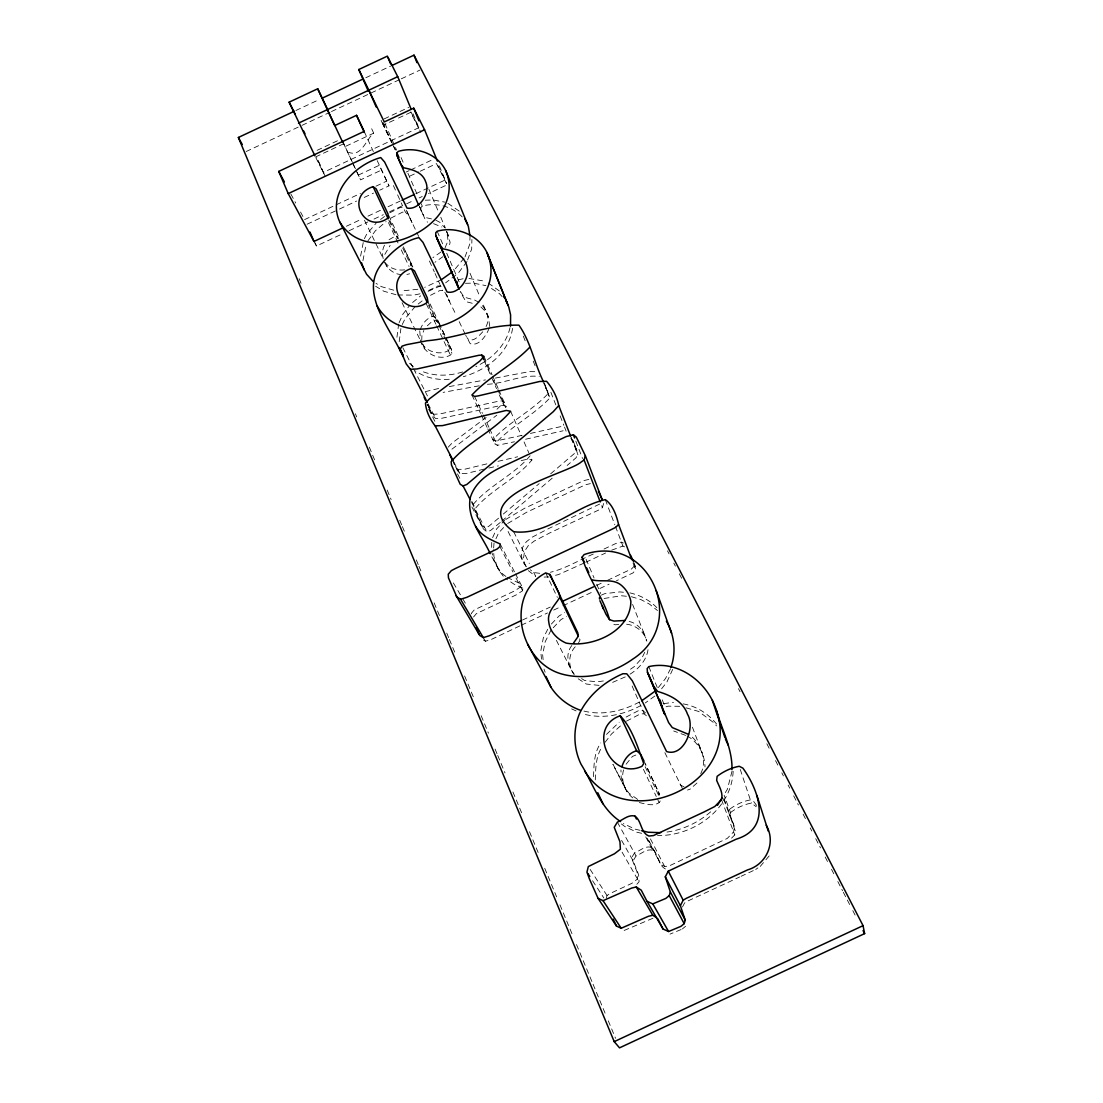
<?xml version="1.0" encoding="UTF-8"?>
<svg xmlns="http://www.w3.org/2000/svg" width="1103" height="1103" viewBox="0 0 1103 1103"><rect width="100%" height="100%" fill="white"/><g stroke="black" fill="none" stroke-linecap="round" stroke-linejoin="round"><path stroke-width="0.75" stroke-dasharray="5 3.75" d="M489.787 326.543L488.229 316.506L482.397 302.649M733.15 771.328C731.537 809.271 693.456 836.364 657.498 835.509M419.76 330.859L420.45 339.269M421.746 340.648L421.925 335.326L423.855 330.486M593.552 776.677C593.91 765.22 593.966 752.756 600.777 742.953M595.303 779.862C595.648 768.446 595.703 756.038 602.472 746.262M493.661 547.984L494.02 543.034M491.731 542.414L491.648 548.481M512.564 328.363C508.883 353.318 486.313 370.167 463.343 376.688M507.118 577.407L519.361 583.239L520.906 584.369L520.63 586.948L514.288 591.07L474.249 609.904L471.339 613.351L473.504 617.046L476.413 613.599L516.273 594.862L522.601 590.739L522.863 588.189L515.542 573.905M731.565 838.17L734.736 834.916L735.232 830.849L730.076 816.441L730.517 812.58L724.12 795.263M648.012 649.75C646.592 660.159 638.706 668.79 630.034 674.181M396.942 337.27L398.652 324.089M399.203 341.696L400.899 328.542M362.942 260.666L366.072 244.521M360.612 256.075L363.769 239.889M606.347 898.187L606.995 895.526L609.656 893.706L631.881 883.338L637.465 879.022L637.038 871.935L631.495 857.955L634.459 853.046C639.85 850.923 644.938 845.546 651.17 847.283C658.574 852.771 657.319 865.455 666.115 869.343L649.75 837.549M731.992 771.287L727.401 789.224L723.789 795.07M672.692 669.383L666.901 682.081L659.511 691.416M525.566 566.225L523.277 559.538L524.614 551.21L528.227 545.737L534.21 541.077L550.259 532.68L599.646 509.586L602.431 507.614L603.617 503.451M700.736 773.644C707.381 760.753 701.315 745.132 691.126 736.073M623.567 769.894C620.644 779.793 624.698 791.899 633.012 798.048M399.107 322.738L402.871 314.231L409.64 305.462M510.013 327.674C505.946 345.501 491.841 358.82 475.917 366.623M465.052 256.834L469.754 244.218L470.002 237.2M467.603 259.936L471.684 248.92L471.905 239.516M489.194 328.046C486.644 335.174 479.116 346.797 470.181 343.653L465.728 335.326M486.078 326.516C490.146 319.25 486.726 310.026 481.308 304.442M420.243 329.645C422.38 323.482 427.109 317.747 433.603 316.023L436.747 318.436L441.103 327.494M445.102 247.679L448.066 240.606L446.715 231.175L450.121 242.302L448.893 248.12M384.52 245.197C377.86 257.44 388.67 275.516 402.953 274.509M384.837 254.393L390.131 245.376M492.627 537.671L496.515 529.054L504.636 520.258M495.95 538.747L498.542 533.025L506.622 524.27M498.584 518.176L488.491 526.545L484.906 527.882L481.294 524.931L473.683 507.642L473.325 504.319C489.056 485.403 514.577 474.704 530.116 455.746L531.949 459.951C516.494 478.84 491.069 489.511 475.421 508.345L475.779 511.654L483.362 528.902L486.961 531.853L490.545 530.515L500.583 522.174M498.804 389.979L506.098 406.538L505.684 407.752L497.715 389.676M402.237 324.544L405.091 318.712L414.783 307.006M644.731 652.273L641.808 658.326L634.266 666.639L628.476 670.61M578.33 643.366L580.054 639.892L578.317 636.21M547.708 629.303L543.269 638.182L540.746 651.211L541.49 659.167M551.059 630.034L545.158 641.822L542.662 654.81L543.255 661.152M364.39 238.675L366.582 234.374L376.082 223.22M670.541 668.735L665.509 678.51L658.091 687.886M682.481 906.997L684.577 902.957L687.541 901.137L739.589 877.009M367.906 240.868L375.447 230.72L386.105 221.565M636.858 884.261L639.064 881.807L638.637 874.762L633.122 860.823L636.059 855.942C641.422 853.832 646.482 848.483 652.7 850.22L655.223 852.771L647.558 837.99M544.317 382.838L549.818 398.004C533.645 415.321 510.923 426.254 494.82 443.889L497.356 445.322L514.481 441.765M626.09 764.227L632.46 756.424L636.789 754.7M639.257 802.557C645.682 803.935 653.114 806.707 659.167 802.612L660.821 800.061M573.119 440.345L577.917 454.808L575.89 457.91L567.121 465.48M605.078 742.305L611.531 733.964L620.782 725.636M575.228 646.772C568.169 654.369 567.935 666.722 574.277 674.802M571.85 645.462C565.232 653.748 567.494 666.047 574.029 673.699M448.204 447.17L452.037 443.089L486.133 417.444M464.087 258.13L453.788 270.635M467.01 261.508L458.283 273.13L445.612 282.837M420.326 339.958C423.083 352.919 438.58 361.467 450.438 355.125L451.913 353.167L451.265 349.21L440 325.095M769.163 855.942L759.884 866.82M371.683 128.748L373.669 133.187C366.003 139.392 361.522 157.274 348.824 152.393M696.944 783.047L690.092 789.141L687.527 790.065M606.498 734.405L619.169 722.244M482.783 331.769C479.198 335.491 474.083 342.261 468.182 339.186L466.914 337.532M551.376 624.036L559.042 615.984L564.681 612.634M553.237 627.745L560.862 619.707L566.473 616.37M441.021 251.939L432.9 257.661M443.061 256.599L434.968 262.293M462.226 216.919C452.395 206.385 436.099 202.139 422.27 206.109L420.905 207.516L420.932 209.942L424.958 218.959L427.55 222.213M634.473 564.047L635.7 570.099L632.97 572.926L616.48 580.743M710.663 811.836C697.992 822.741 682.206 830.297 665.481 832.241M427.316 325.785L430.873 322.517L435.713 320.532L438.856 322.945M389.069 239.696L396.074 235.67L398.073 237.159M412.605 302.484L420.657 295.838M503.326 514.039L539.174 483.624M501.768 521.14L552.438 477.971M550.673 473.794L574.222 453.678L576.262 450.548L575.545 446.55L570.706 436.885M451.954 449.155L496.764 415.224M682.385 928.947L685.583 926.272M654.865 696.034L645.283 702.942M730.517 812.58C736.514 807.934 743.932 804.432 751.419 803.081L756.272 806.748M418.189 304.014L422.794 300.374M496.984 409.241L504.181 402.195L501.948 400.885L498.97 401.147L439.766 413.956L433.465 414.273L431.066 412.164L426.089 401.589M380.521 219.497L387.456 214.299M755.72 869.481L757.899 867.882M505.698 519.513L524.766 508.193L583.749 480.618L590.463 479.033M507.683 523.511L526.655 512.247L585.39 484.796L590.408 483.61M625.263 676.911L611.476 682.854M626.118 717.047L639.106 710.332L642.773 710.442L645.503 712.938M626.435 721.183L640.636 713.779L644.276 713.889L646.992 716.371M428.805 290.434L437.643 286.022L440.649 285.911L442.717 290.503L439.725 290.599L428.75 296.197M389.69 212.865L400.334 207.447L403.215 207.295L405.352 212.024L409.144 216.409L418.713 236.469M390.834 218.146L402.485 212.162L405.352 212.024M441.255 279.776L424.655 287.359M440.704 285.774L426.778 291.923M753.308 870.612L741.119 876.292M584.232 562.999L558.421 574.58L550.687 576.538M295.88 110.507L319.194 99.573M365.81 77.734L390.683 66.07M246.162 151.525L300.457 126.073M302.001 125.356L329.935 112.272M331.479 111.541L399.741 79.554M401.285 78.823L419.912 70.109M317.085 150.339L338.497 140.302M384.175 118.903L408.661 107.432M343.846 143.68L316.409 156.529L324.323 174.233M391.717 142.659L383.265 125.218L396.983 118.779M398.5 118.062L410.702 112.354L419.388 129.699M345.942 146.175L373.669 133.187M358.323 175.101L379.322 165.257L389.001 185.856L379.722 190.199M352.422 162.706L360.584 179.858L381.5 170.055M304.607 219.607L360.447 193.439M375.971 186.173L386.822 181.085M406.194 172.027L409.172 170.62M410.661 169.931L433.024 159.452M307.075 224.226L337.987 209.749M339.545 209.018L356.545 201.063M364.266 197.437L373.545 193.094M409.778 176.122L418.685 171.944M420.174 171.255L436.512 163.602L447.129 184.808L428.46 193.549M346.397 226.253L361.825 219.028M368.002 216.133L381.886 209.625M388.063 206.744L400.403 200.953M415.845 193.728L445.157 179.996L437.56 164.816M313.983 241.433L316.451 246.01L342.895 233.629M349.127 230.706L367.795 221.965M374.014 219.056L383.348 214.685M389.58 211.776L405.132 204.482M406.69 203.752L412.908 200.843M419.126 197.92L422.242 196.472M593.276 554.051C579.034 560.172 565.549 568.569 550.397 572.278M604.017 549.032L616.081 543.393L621.403 542.069L623.347 543.021M585.748 562.282L605.602 553.003M611.724 550.149L622.919 546.068L624.849 547.033M522.464 620.051L550.3 607.036M596.64 585.39L601.273 583.225M607.463 580.343L631.481 568.996L634.225 566.17L633.991 562.723M519.789 625.925L491.428 639.395L485.458 641.243L483.114 639.823M521.333 625.194L547.529 612.951M553.678 610.083L561.372 606.485M562.916 605.768L593.676 591.401M599.825 588.519L609.049 584.218M639.409 702.004C622.202 711.38 601.273 716.068 581.984 710.566M640.926 705.493C623.292 715.144 601.797 719.57 582.108 713.641M681.116 929.539L670.045 934.103M601.369 595.124L604.802 593.648L619.803 591.911L624.836 592.394M604.141 598.46L621.347 595.758L629.703 596.571M458.241 279.817L463.481 278.673M663.772 703.617L673.506 702.335M425.248 391.648L439.325 388.339M624.174 930.449L652.935 918.247M462.722 371.918C449.086 376.275 433.81 376.578 420.588 370.718M549.129 576.924L541.601 577.159M484.12 469.106L466.914 473.352L459.799 473.504L453.829 463.577M406.91 274.44L409.613 273.806M522.105 435.354L495.385 441.103L492.848 439.656C509.021 421.966 531.839 410.992 548.094 393.619L544.096 383.527M530.419 433.424L561.441 426.475L564.446 426.875L566.129 431.19M525.621 439.228L563.15 430.777M486.85 463.88L464.804 469.216L457.676 469.382L455.498 467.024M497.963 461.344L517.652 456.78M488.863 468.03L498.349 465.866M521.181 460.599L527.772 459.124L531.949 459.951M417.83 289.262L400.444 291.082M419.981 293.812L413.611 295.135L397.659 294.956M449.293 386.574L485.444 379.901M495.371 378.081L529.412 371.614L536.375 371.711M479.212 385.802L443.116 392.378M487.416 384.285C504.678 383.513 522.202 374.22 539.339 376.509M603.355 680.951L597.357 681.861L584.618 680.51L580.647 677.959M618.755 624.408L615.446 624.822L611.145 623.429M425.234 200.208L433.01 199.96L444.743 202.111M404.732 269.849C397.521 270.786 389.524 268.608 385.112 262.528M465.466 283.292L473.532 283.14L485.927 285.636M506.098 406.538L503.864 405.228L500.9 405.477L441.931 418.23L435.644 418.533L433.258 416.424L427.054 404.415M449.224 379.267C437.533 380.245 425.22 377.902 415.597 370.939M468.94 278.452L485.582 281.334M679.71 706.306L668.06 706.154L665.178 707.106L661.91 698.999M431.48 218.918L425.482 217.498L422.876 214.23L419.54 206.619M599.053 685.377L586.355 684.039L577.131 678.097M472.222 303.256L465.99 301.657L460.199 291.895M539.725 573.298L533.783 572.567L530.116 569.672M393.757 290.199L381.39 286.642L376.026 283.361M395.991 294.735L383.665 291.164L375.654 286.27M640.071 830.325L635.19 829.18L623.292 823.596M641.643 833.316L636.789 832.186L624.932 826.602L620.892 823.583M629.137 621.458C638.223 623.416 644.648 631.702 646.33 640.567M626.614 624.229C635.976 625.208 644.524 632.005 646.827 641.174M683.143 703.879C697.551 706.292 710.456 715.061 718.784 726.974M686.038 707.823L698.64 711.435L713.875 722.796L716.523 725.939M433.52 223.647L441.82 226.997M629.868 592.876C640.622 595.317 650.977 600.721 658.16 609.187M631.371 596.723L640.733 599.508L649.446 604.099L657.512 610.538M685.652 735.398L673.671 730.986M571.602 708.884L576.097 710.925M683.998 786.797L681.061 785.433L679.365 783.075M435.782 220.173L439.807 222.282L444.812 227.769M478.992 302.387L474.759 300.085L463.991 297.079L459.882 290.64M447.832 203.297L459.441 211.252M413.377 366.568L407.779 361.936M488.243 283.016L499.301 290.916M491.455 288.49L499.383 293.577L502.044 296.5M687.059 735.977C698.268 741.85 704.803 754.493 704.996 766.916M637.686 799.441L628.917 793.112L625.511 788.742L612.868 764.351M522.863 588.189L514.081 584.218L505.546 578.441M505.919 576.483L502.334 573.67L497.412 567.287M528.365 570.637L535.686 576.414L532.294 569.534M480.922 306.951L485.527 311.46L488.229 316.506M503.258 576.193L499.452 571.133L491 555.195M756.644 805.507L753.859 801.702L750.371 799.923C742.857 801.274 735.398 804.79 729.359 809.478L728.931 813.338C731.261 819.239 735.37 825.223 733.592 831.896L727.249 838.432L668.942 866.048L664.64 866.475L661.373 864.724L657.788 858.134M682.426 788.617L664.075 751.019M386.215 265.134L387.346 267.119M526.434 566.763L522.519 560.462L521.347 555.636L522.684 547.281L526.324 541.78L532.335 537.106L548.439 528.668L600.845 503.506L602.431 507.614M592.573 880.745L603.824 897.98M590.188 869.454L606.995 895.526M444.826 292.198L456.463 315.61M483.307 637.631L485.458 641.243M453.388 582.935L461.936 597.412M462.791 598.86L465.356 603.217M622.092 852.192L639.064 881.807M621.623 840.417L633.122 860.823M448.714 235.877L446.177 231.175M617.363 822.149L636.059 855.942M290.861 194.004L295.714 203.035M300.554 212.066L303.794 218.091M471.863 506.911L483.362 528.902M647.185 838.266L660.077 863.07M457.497 473.876L461.454 481.487M471.739 501.272L475.421 508.345M471.629 502.403L486.961 531.853M645.751 836.887L652.7 850.22M547.901 391.896L542.29 380.411M453.788 461.867L459.799 473.504M667.494 550.852L669.08 553.913M673.809 563.109L675.381 566.17M679.324 573.822L682.481 579.944M738.458 688.644L740.044 691.705M766.847 743.767L770.79 751.419M775.519 760.615L777.891 765.206M781.834 772.858L783.406 775.919M788.135 785.102L789.72 788.162M793.664 795.828L798.393 805.011M803.122 814.193L805.493 818.784M810.222 827.981L811.794 831.042M815.737 838.694L820.467 847.876M825.196 857.059L827.567 861.664M831.51 869.316L833.868 873.907M837.811 881.559L842.554 890.741M843.34 892.286L849.641 904.529M852.798 910.651L855.17 915.242M499.88 546.633L512.95 572.016M516.025 577.986L522.601 590.739M428.598 409.13L434.872 421.305M428.074 403.795L435.644 418.533M500.183 543.986L514.77 572.402M613.047 764.31L627.124 791.899M402.816 347.666L412.867 367.382M413.639 368.898L427.44 395.949M556.408 640.347L571.947 671.134M499.452 571.133L494.378 561.069L491.883 552.617M315.761 157.508L325.054 175.997M410.84 111.775L418.809 127.686L323.276 172.44L316.658 157.674M570.844 438.098L577.2 450.824M508.097 531.481L524.449 564.35M513.695 531.701L529.316 563.481M402.071 302.677L419.857 339.338M364.445 220.214L383.637 259.495M382.534 123.246L393.178 145.182M393.895 146.685L395.343 149.663M393.123 145.568L396.018 151.511M457.635 471.146L451.94 458.724M545.682 572.926L557.373 597.357M407.021 211.693L409.889 217.953M459.206 321.649L465.011 333.809M343.171 142.825L352.202 161.81M643.421 769.301L656.271 796.476M657.691 799.496L659.167 802.612M388.449 222.599L398.404 243.791M401.258 249.857L409.075 266.499M426.378 303.945L435.906 324.199M436.636 325.757L450.438 355.125M403.34 246.796L412.812 267.064L404.277 248.782M438.994 323L451.265 349.21M643.876 760.808L659.677 794.587L645.407 763.993M388.683 215.388L399.024 237.559M430.101 303.918L439.297 323.579M471.96 394.984L480.605 413.473M481.322 415.018L487.085 427.344M487.802 428.874L494.82 443.889M389.966 220.697L398.473 238.882M402.733 247.968L411.24 266.154L410.661 262.445M427.936 301.919L438.153 323.772M438.884 325.33L443.268 334.692M443.999 336.25L451.913 353.167M645.158 766.64L658.643 795.415M388.89 220.352L397.535 238.786M428.571 305.297L435.713 320.532M474.593 396.446L482.48 413.377M483.197 414.921L488.932 427.233M489.649 428.777L497.356 445.322M342.233 140.343L353.043 163.699M353.346 164.209L360.584 179.858M424.724 348.906L422.628 343.709M364.169 131.381L373.365 151.58M377.185 160.583L389.001 185.856M422.049 343.378C426.916 352.036 439.628 355.4 448.356 350.699L449.845 348.741L449.183 344.77M625.511 788.742L621.168 777.16L620.961 769.894M406.4 210.204L412.012 222.654L410.716 219.69M393.385 185.552L396.901 193.315M397.604 194.873L402.512 205.751M429.412 260.997L434.334 271.903M435.037 273.461L439.945 284.353M427.633 404.415L431.563 413.198M497.219 566.721L493.937 556.519L493.537 549.639M483.583 357.634L490.987 374.427M493.675 380.521L497.039 388.159M484.396 361.164L491.152 376.44M491.814 377.971L496.543 388.656M499.245 394.777L503.864 405.228M419.374 206.385L422.132 213.113M381.114 120.337L383.265 125.218M484.01 356.379L492.09 374.703M492.751 376.233L498.129 388.449M447.749 297.341L446.343 294.156L449.803 301.905L448.397 298.72M384.961 123.522L396.597 150.118M510.634 411.267L521.374 435.809M524.063 441.945L528.764 452.671M382.948 122.336L391 140.715M632.129 686.011L644.276 713.889M401.092 157.605L404.498 165.409M407.903 173.226L418.147 196.665M421.222 203.724L422.27 206.109M437.188 231.244L443.296 245.349M446.701 253.18L459.579 282.892M315.113 242.894L316.451 246.01M428.902 189.33L438.139 211.018M440.773 217.222L445.391 228.073M586.093 559.276L594.062 577.986M596.723 584.218L600.708 593.566M470.002 273.213L479.791 296.459M299.12 278.659L301.105 283.43M355.387 413.749L356.71 416.92M369.298 447.115L374.593 459.827M387.167 490.035L391.138 499.562M399.741 520.23L401.726 524.987M402.388 526.586L405.711 534.528M416.3 559.952L418.285 564.722M418.947 566.308L422.256 574.263M434.168 602.858L439.463 615.584M446.743 633.067L448.728 637.824M449.39 639.423L456.022 655.306M464.625 675.974L473.89 698.213M481.17 715.695L488.45 733.178M495.082 749.075L497.067 753.845M497.729 755.431L505.009 772.913M512.95 791.982L522.877 815.82M529.495 831.717L539.422 855.556M544.73 868.268L556.643 896.877M559.952 904.818L573.188 936.599M576.497 944.554L592.394 982.69M593.056 984.276L605.63 1014.47M608.277 1020.826L615.557 1038.309M413.046 113.774L420.836 132.581M439.366 165.864L446.646 183.608M633.687 562.309L635.466 566.666M648.812 666.626L658.16 689.747M523.305 336.112L525.166 340.813M533.232 361.122L535.093 365.81M544.303 384.023L549.818 398.004M550.88 392.31L555.815 404.884M560.131 415.872L563.826 425.303M632.598 604.416L645.862 638.099M571.257 437.698L577.917 454.808M575.835 441.131L582.536 458.503M605.313 499.631L614.84 524.78M615.446 526.352L622.919 546.068M692.436 727.208L702.211 753.073M633.025 562.957L635.7 570.099M721.5 799.661L734.736 834.916M723.913 798.365L734.322 826.312M723.665 799.206L730.076 816.441M544 669.08L545.13 672.223M740.278 769.48L751.419 803.081M658.201 791.444L659.07 795.553"/><path stroke-width="1.5" d="M732.006 769.673C732.516 748.51 721.652 729.331 716.123 709.422C707.147 681.985 678.207 659.842 648.812 666.626L647.144 668.611L647.433 672.251L668.611 722.575L672.292 727.58L688.437 734.322M510.537 326.185L510.592 314.865L508.814 307.185L486.933 252.49C478.316 234.649 455.939 225.867 437.188 231.244L435.726 232.788L435.768 235.422L459.22 289.165M670.941 667.26C676.346 652.149 674.471 634.859 666.35 621.154M600.253 501.948L584.08 459.979L585.335 455.663L576.304 437.105L573.395 434.816L566.363 436.512L508.648 463.729C492.848 470.554 475.862 479.929 470.333 497.425C466.169 518.575 482.245 535.851 490.201 553.678M621.94 766.668C624.05 759.567 629.137 752.563 636.679 750.826L640.733 754.397L643.876 760.808M657.526 918.344L663.055 929.043L668.57 931.511L680.965 926.327L684.177 923.638L685.253 920.178L680.372 905.646L665.302 876.83L668.28 871.163L736.142 839.204C772.348 828.256 758.864 790.189 742.884 768.129L739.217 766.282C731.317 767.729 723.499 771.424 717.129 776.333L716.66 780.359C719.087 786.494 723.389 792.74 721.5 799.661L714.799 806.5L704.031 811.973L653.486 835.564L648.964 836.033C640.485 832.834 641.836 821.004 634.914 816.082C628.365 814.304 623.03 819.915 617.363 822.149L614.219 827.278L619.969 841.837L620.382 849.213L614.509 853.75L588.313 866.558L586.934 872.128L589.402 878.912L598.102 898.407L616.48 926.079L621.196 928.257L648.536 916.235L652.797 915.283L656.34 917.586M598.102 898.407L603.051 900.668L631.826 888.012L636.293 886.991L641.257 890.19L647.006 901.33L652.783 903.895L665.84 898.421L669.218 895.608L670.362 891.982L665.302 876.83M625.084 620.479L613.861 621.072L609.545 619.679C603.52 597.578 588.202 578.854 582.108 557.139L584.107 554.588C648.674 532.046 689.099 622.795 632.97 658.974C612.689 673.464 585.996 680.882 561.441 673.919C519.168 662.062 504.085 594.765 545.682 572.926L549.859 574.429L577.751 632.708L578.317 636.21L573.463 643.118M549.859 574.429L559.221 593.607L559.786 597.247C555.292 605.23 546.619 611.931 548.825 622.368C549.997 632.116 557.401 639.244 566.115 643.09C592.394 647.957 630.723 631.33 630.861 601.342C629.689 595.399 626.683 590.105 622.202 586.051C613.778 577.958 602.183 582.356 592.504 579.944M680.372 905.646L683.184 900.227L686.163 898.394L747.655 869.867C766.364 864.435 776.347 842.651 766.227 825.251M427.316 402.292L410.399 369.326L406.18 363.866L400.168 349.265L402.03 346.149L406.414 344.701L427.054 340.758C457.635 338.18 488.505 324.351 518.961 325.178C530.626 341.806 534.21 362.68 543.034 380.825M529.757 347.238C512.702 365.245 488.932 376.647 471.96 394.984L474.593 396.446L478.357 395.867L539.739 381.459L546.578 381.307C552.355 387.98 557.098 396.846 558.738 405.587L570.623 436.099M717.446 805.314L721.969 797.993M558.738 405.587L553.223 411.736L466.79 484.493L463.039 485.913L460.199 484.286L451.499 465.108L451.155 461.688C467.713 442.069 494.282 430.942 510.634 411.267L506.277 410.44L442.565 425.606L435.134 425.827C430.115 419.457 426.006 411.185 425.468 403.036L429.481 398.817L479.805 361.095L484.01 356.379L481.694 355.056L478.605 355.345L416.948 368.954L410.399 369.326M418.685 205.268L396.942 155.289L396.928 152.821L398.362 151.345C415.969 146.161 437.505 153.662 445.722 170.607L468.361 226.418L469.988 236.001M584.08 459.979L581.129 462.047C567.59 473.876 465.025 496.819 513.695 531.701C546.881 535.92 574.36 506.635 605.313 499.631C612.923 504.871 616.563 515.763 618.576 524.449L615.695 527.386L610.841 529.785L466.845 597.316L460.571 599.26L456.904 597.068L448.452 577.875L448.259 574.236L451.334 570.651L455.525 568.445L497.122 549.004L499.88 546.633L500.183 543.986C491.083 539.877 480.963 535.727 475.793 526.476M452.547 271.71L441.255 279.776M654.479 691.622L641.725 700.763M315.017 156.019L289.138 102.165L317.719 88.764L327.839 110.024M368.264 91.08L358.792 69.517L387.374 56.129L397.714 76.659L411.129 109.128M392.241 65.353L413.997 55.15L863.056 925.651L864.628 933.621L619.528 1047.85L614.219 1041.632L238.372 137.461L294.322 111.238M322.297 98.126L362.708 79.182M298.499 123.15L397.714 76.659M343.309 227.701L313.983 241.433L288.228 193.618L278.742 171.406L364.169 131.381L356.531 115.319L334.719 125.535L317.719 88.764M437.436 161.148L424.572 129.74L413.722 108.163L384.285 121.964L358.792 69.517M288.228 193.618L424.572 129.74M401.947 200.236L414.301 194.445M520.906 620.768L489.305 635.769L483.307 637.631L479.777 635.48L455.994 595.551M562.654 601.273L593.552 586.837M614.219 1041.632L863.056 925.651M373.09 186.628C343.957 196.306 364.886 235.449 388.546 217.663L387.98 213.872L376.164 188.875L373.09 186.628L388.173 218.808M411.336 268.525C381.073 278.521 403.45 320.504 427.936 301.919L427.275 297.865L414.576 270.98L411.336 268.525L427.137 302.236M620.203 715.778C586.244 727.373 610.469 781.214 641.987 766.282L643.738 763.607C637.851 747.42 632.309 728.421 620.203 715.778L636.679 750.826M660.697 832.682L648.192 832.241L641.684 830.711M580.33 710.222C568.348 705.934 557.884 697.923 550.962 687.224L527.579 644.055M620.589 821.57C600.322 808.568 593.29 783.819 581.088 764.31C573.422 748.606 572.843 729.51 579.613 713.407C588.271 695.317 604.665 681.516 622.961 673.712L626.794 673.809L632.322 680.799L666.557 751.529C683.667 757.347 695.69 727.883 687.569 714.33C682.964 701.136 669.976 695.042 657.622 691.443L653.789 686.273L647.433 672.251M373.352 281.72L366.568 274.247L339.752 221.965C326.516 193.094 354.849 164.664 380.728 157.577L384.63 162.031L406.993 208.095C419.223 210.452 430.956 192.901 425.606 181.581C422.394 172.165 412.329 169.49 403.712 167.794L401.037 164.485L396.942 155.289M584.673 771.066C625.332 836.722 743.491 783.626 716.123 709.422M464.914 219.07L467.603 224.433M603.051 900.668L621.196 928.257M609.545 619.679L606.002 614.288L599.908 600.721M587.871 873.562L589.747 876.43M503.506 296.335L504.264 297.617M460.571 599.26L483.307 637.631M636.293 886.991L652.797 915.283M647.006 901.33L663.055 929.043M652.783 903.895L668.57 931.511M339.752 221.965C369.367 271.738 468.83 225.343 445.722 170.607M238.372 137.461L242.274 144.493M435.768 235.422L440.18 245.293L443.034 248.864C453.581 250.588 465.328 255.758 467.203 267.712C469.74 278.494 458.655 294.804 447.06 291.978L423.028 242.439L418.892 237.628C404.594 240.661 392.144 251.305 382.906 262.459C358.02 290.93 388.628 326.033 400.872 352.133L403.395 356.724M377.061 305.793C407.683 359.909 512.826 310.494 486.933 252.49M616.48 926.079L613.171 919.116M278.742 171.406L284.395 181.954M550.962 687.224L546.054 676.539M669.218 895.608L684.177 923.638M603.038 803.839L597.785 792.712M630.599 555.333L633.398 561.275M670.362 891.982L685.253 920.178M463.039 485.913L470.071 499.397M634.914 816.082L636.472 819.06M435.134 425.827L453.002 460.365M863.042 930.56L864.628 933.621M668.28 871.163L683.184 900.227M400.168 349.265L403.271 355.318M487.54 254.462L508 305.076M725.443 739.134L728.187 745.159M289.138 102.165L295.177 114.188M303.463 130.733L304.979 133.739M598.391 491.235L602.045 499.328L585.335 455.663M457.635 285.415L456.835 281.32M662.489 709.05L664.364 713.793M663.896 712.51L664.93 714.634M559.786 597.247L578.317 636.21M327.37 109.624L342.84 142.577M356.531 115.319L364.362 132.484M424.172 397.314L425.427 400.127M449.79 454.56L452.478 460.571M481.694 355.056L483.721 359.633M396.928 152.821L398.983 157.495M368.829 90.184L376.22 107.032M437.091 238.896L458.2 287.304M582.108 557.139L584.107 561.799M586.782 568.017L588.781 572.691M309.957 232.071L313.983 241.433M476.344 628.076L478.881 634.004M388.022 57.673L390.6 63.891M413.722 108.163L418.919 120.82M659.677 699.385L661.552 704.004M648.509 674.457L663.51 711.173M413.997 55.15L416.948 62.623M573.395 434.816L574.608 437.974M618.576 524.449L631.826 559.745M399.134 347.5L400.872 352.133M361.536 262.776L364.211 269.973M656.188 590.546L671.534 633.163M712.331 700.391L724.919 737.562M602.293 606.098L603.148 608.704M756.879 795.387L768.308 831.193M506.305 300.967L506.897 302.898M662.186 705.534L662.379 707.878M599.467 597.578L599.481 599.012"/></g></svg>
